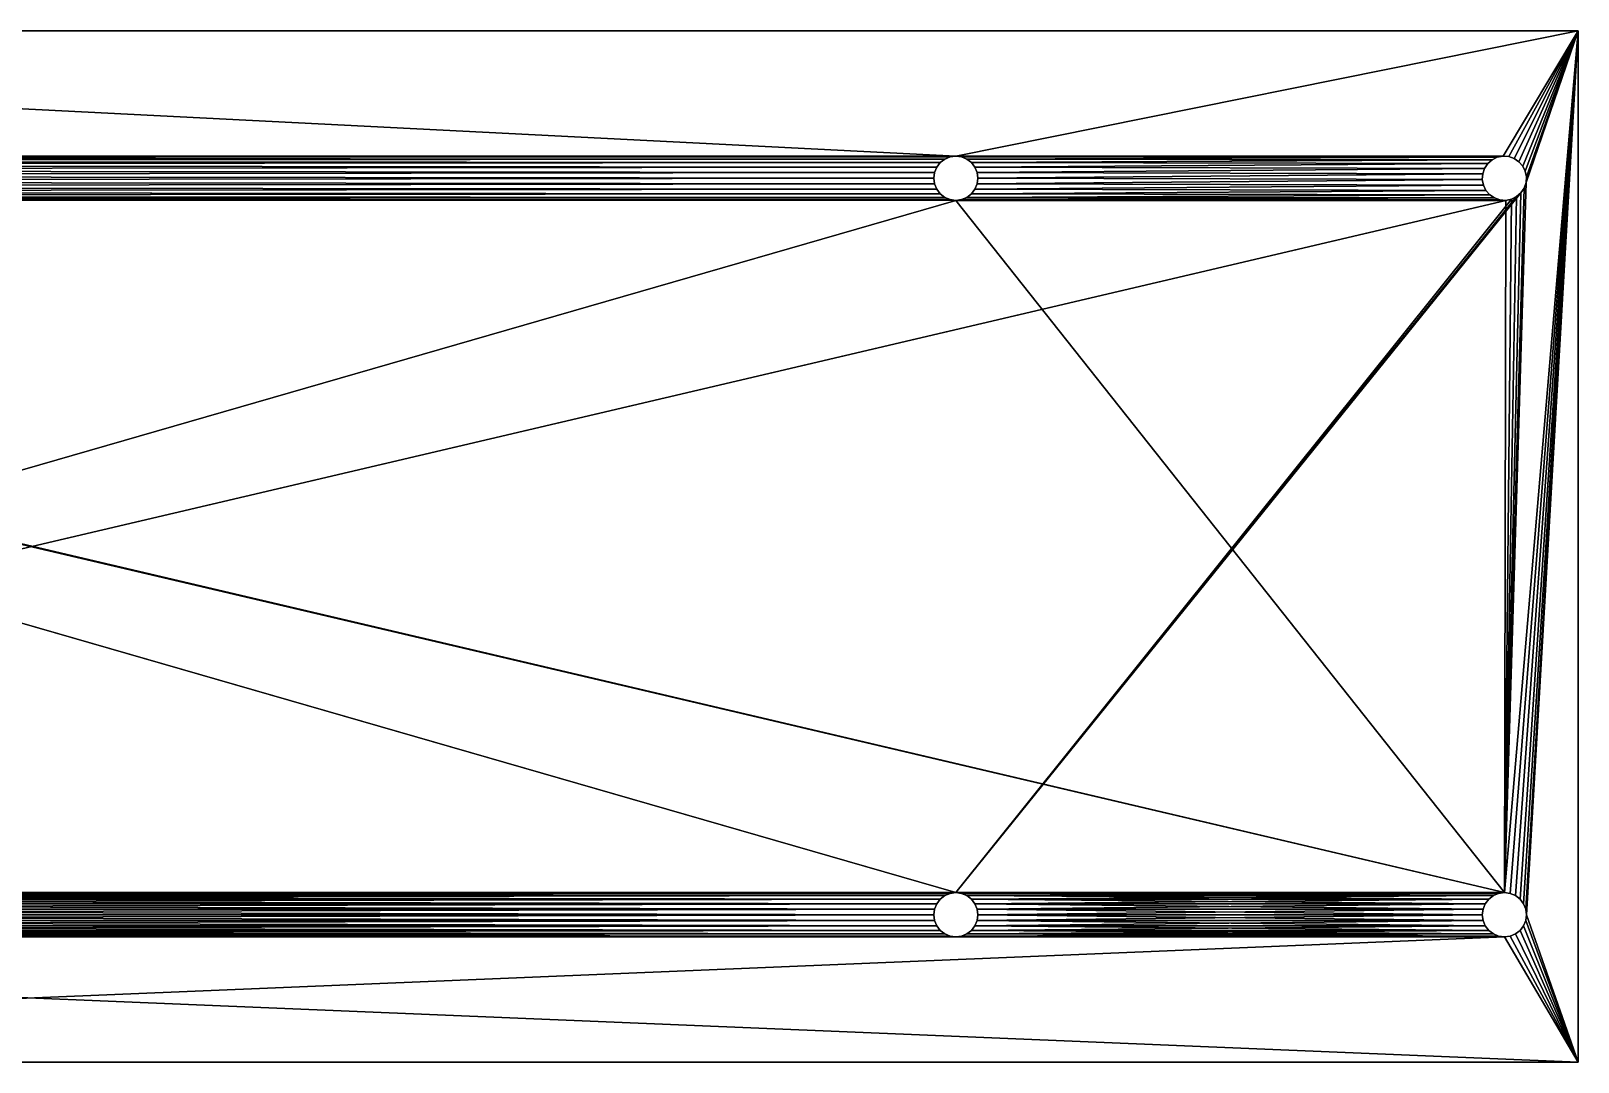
# Model space of a CAD drawing. Header units: metres. Extents: x 0 to 683, y 0 to 667.
# Drawn here: x 105 to 210, y 142 to 212 of the extents above; entities that cross this region are included whole.
import ezdxf

# ---------------------------------------------------------------- set-up
doc = ezdxf.new("R2010")
doc.units = ezdxf.units.M

msp = doc.modelspace()

# ---------------------------------------------------------------- meshes
at = {"layer": 'Frame Support'}
mesh = msp.add_polyface(dxfattribs=at)
corners = [(210, 212, 0), (0, 212, -10), (0, 212, 0), (210, 212, -10)]
mesh.append_faces([[corners[k] for k in face] for face in [(0, 1, 2), (1, 0, 3)]], dxfattribs={"vtx0": -1})
mesh = msp.add_polyface(dxfattribs=at)
corners = [(168.16, 200.55, -10), (205.09, 200.5, -10), (167.77, 200.5, -10), (204.7, 200.53, -10), (204.33, 200.66, -10), (168.52, 200.7, -10), (204.01, 200.88, -10), (168.83, 200.94, -10), (203.75, 201.17, -10), (169.07, 201.25, -10), (203.58, 201.52, -10), (169.22, 201.61, -10), (203.5, 201.91, -10), (169.27, 202, -10), (203.53, 202.3, -10), (169.22, 202.39, -10), (203.66, 202.67, -10), (169.07, 202.75, -10), (203.88, 202.99, -10), (168.83, 203.06, -10), (204.17, 203.25, -10), (168.52, 203.3, -10), (204.52, 203.42, -10), (168.16, 203.45, -10), (204.91, 203.5, -10), (167.77, 203.5, -10), (0, 142, -10), (5, 150.5, -10), (210, 142, -10), (4.61, 150.55, -10), (4.25, 150.7, -10), (3.94, 150.94, -10), (3.7, 151.25, -10), (3.55, 151.61, -10), (3.5, 152, -10), (0, 212, -10), (3.55, 152.39, -10), (3.7, 152.75, -10), (3.94, 153.06, -10), (4.25, 153.3, -10), (4.61, 153.45, -10), (5, 153.5, -10), (3.61, 201.43, -10), (3.8, 201.09, -10), (4.08, 200.82, -10), (4.42, 200.62, -10), (167.77, 153.5, -10), (4.79, 200.51, -10), (205, 153.5, -10), (5.19, 200.51, -10), (3.51, 201.81, -10), (3.51, 202.21, -10), (3.62, 202.58, -10), (3.82, 202.92, -10), (4.09, 203.2, -10), (4.43, 203.39, -10), (4.81, 203.49, -10), (206.5, 152, -10), (210, 212, -10), (206.45, 151.61, -10), (206.3, 151.25, -10), (206.06, 150.94, -10), (205.75, 150.7, -10), (205.39, 150.55, -10), (205, 150.5, -10), (167.77, 150.5, -10), (206.45, 152.39, -10), (206.3, 152.75, -10), (206.06, 153.06, -10), (205.75, 153.3, -10), (205.39, 153.45, -10), (206.47, 201.7, -10), (206.34, 201.33, -10), (206.12, 201.01, -10), (205.83, 200.75, -10), (205.48, 200.58, -10), (206.5, 202.09, -10), (206.42, 202.48, -10), (206.25, 202.83, -10), (205.99, 203.12, -10), (205.67, 203.34, -10), (205.3, 203.47, -10), (167.38, 200.55, -10), (5.57, 200.61, -10), (167.02, 200.7, -10), (5.91, 200.8, -10), (166.71, 200.94, -10), (6.18, 201.08, -10), (166.47, 201.25, -10), (6.38, 201.42, -10), (166.32, 201.61, -10), (6.49, 201.79, -10), (166.27, 202, -10), (6.49, 202.19, -10), (166.32, 202.39, -10), (6.39, 202.57, -10), (166.47, 202.75, -10), (6.2, 202.91, -10), (166.71, 203.06, -10), (5.92, 203.18, -10), (167.02, 203.3, -10), (5.58, 203.38, -10), (167.38, 203.45, -10), (5.21, 203.49, -10), (168.16, 150.55, -10), (204.61, 150.55, -10), (168.52, 150.7, -10), (204.25, 150.7, -10), (168.83, 150.94, -10), (203.94, 150.94, -10), (169.07, 151.25, -10), (203.7, 151.25, -10), (169.22, 151.61, -10), (203.55, 151.61, -10), (169.27, 152, -10), (203.5, 152, -10), (169.22, 152.39, -10), (203.55, 152.39, -10), (169.07, 152.75, -10), (203.7, 152.75, -10), (168.83, 153.06, -10), (203.94, 153.06, -10), (168.52, 153.3, -10), (204.25, 153.3, -10), (168.16, 153.45, -10), (204.61, 153.45, -10), (5.39, 150.55, -10), (167.38, 150.55, -10), (5.75, 150.7, -10), (167.02, 150.7, -10), (6.06, 150.94, -10), (166.71, 150.94, -10), (6.3, 151.25, -10), (166.47, 151.25, -10), (6.45, 151.61, -10), (166.32, 151.61, -10), (6.5, 152, -10), (166.27, 152, -10), (6.45, 152.39, -10), (166.32, 152.39, -10), (6.3, 152.75, -10), (166.47, 152.75, -10), (6.06, 153.06, -10), (166.71, 153.06, -10), (5.75, 153.3, -10), (167.02, 153.3, -10), (5.39, 153.45, -10), (167.38, 153.45, -10)]
mesh.append_faces([[corners[k] for k in face] for face in [(0, 1, 2), (1, 0, 3), (3, 0, 4), (4, 5, 6), (6, 7, 8), (8, 9, 10), (10, 11, 12), (12, 13, 14), (14, 15, 16), (16, 17, 18), (18, 19, 20), (20, 21, 22), (22, 23, 24), (26, 27, 28), (27, 26, 29), (29, 26, 30), (30, 26, 31), (31, 26, 32), (32, 26, 33), (33, 26, 34), (34, 35, 36), (36, 35, 37), (37, 35, 38), (38, 35, 39), (39, 35, 40), (40, 35, 41), (42, 35, 50), (50, 35, 51), (51, 35, 52), (52, 35, 53), (53, 35, 54), (54, 35, 55), (55, 35, 56), (28, 57, 58), (57, 28, 59), (59, 28, 60), (60, 28, 61), (61, 28, 62), (62, 28, 63), (63, 28, 64), (71, 48, 72), (72, 48, 73), (73, 48, 74), (74, 48, 75), (75, 48, 1), (58, 25, 35), (82, 83, 84), (84, 85, 86), (86, 87, 88), (88, 89, 90), (90, 91, 92), (92, 93, 94), (94, 95, 96), (96, 97, 98), (98, 99, 100), (100, 101, 102), (102, 103, 25), (104, 64, 65), (64, 104, 105), (105, 106, 107), (107, 108, 109), (109, 110, 111), (111, 112, 113), (113, 114, 115), (115, 116, 117), (117, 118, 119), (119, 120, 121), (121, 122, 123), (123, 124, 125), (125, 46, 48), (126, 65, 27), (65, 126, 127), (127, 128, 129), (129, 130, 131), (131, 132, 133), (133, 134, 135), (135, 136, 137), (137, 138, 139), (139, 140, 141), (141, 142, 143), (143, 144, 145), (145, 146, 147), (147, 41, 46)]], dxfattribs={"vtx0": -1, "vtx1": -1})
mesh.append_faces([[corners[k] for k in face] for face in [(41, 35, 42), (41, 45, 46), (46, 47, 48), (48, 49, 2), (56, 35, 25), (64, 28, 27), (64, 27, 65), (58, 48, 71), (1, 48, 2), (58, 24, 25)]], dxfattribs={"vtx0": -1, "vtx1": -1, "vtx2": -1})
mesh.append_faces([[corners[k] for k in face] for face in [(4, 0, 5), (6, 5, 7), (8, 7, 9), (10, 9, 11), (12, 11, 13), (14, 13, 15), (16, 15, 17), (18, 17, 19), (20, 19, 21), (22, 21, 23), (24, 23, 25), (34, 26, 35), (41, 42, 43), (41, 43, 44), (41, 44, 45), (46, 45, 47), (48, 47, 49), (58, 57, 66), (58, 66, 67), (58, 67, 68), (58, 68, 69), (58, 69, 70), (58, 70, 48), (58, 71, 76), (58, 76, 77), (58, 77, 78), (58, 78, 79), (58, 79, 80), (58, 80, 81), (58, 81, 24), (49, 82, 2), (82, 49, 83), (84, 83, 85), (86, 85, 87), (88, 87, 89), (90, 89, 91), (92, 91, 93), (94, 93, 95), (96, 95, 97), (98, 97, 99), (100, 99, 101), (102, 101, 103), (25, 103, 56), (105, 104, 106), (107, 106, 108), (109, 108, 110), (111, 110, 112), (113, 112, 114), (115, 114, 116), (117, 116, 118), (119, 118, 120), (121, 120, 122), (123, 122, 124), (125, 124, 46), (127, 126, 128), (129, 128, 130), (131, 130, 132), (133, 132, 134), (135, 134, 136), (137, 136, 138), (139, 138, 140), (141, 140, 142), (143, 142, 144), (145, 144, 146), (147, 146, 41)]], dxfattribs={"vtx0": -1, "vtx2": -1})
mesh = msp.add_polyface(dxfattribs=at)
corners = [(167.38, 200.55, 0), (5.19, 200.51, 0), (167.77, 200.5, 0), (5.57, 200.61, 0), (167.02, 200.7, 0), (5.91, 200.8, 0), (166.71, 200.94, 0), (6.18, 201.08, 0), (166.47, 201.25, 0), (6.38, 201.42, 0), (166.32, 201.61, 0), (6.49, 201.79, 0), (166.27, 202, 0), (6.49, 202.19, 0), (166.32, 202.39, 0), (6.39, 202.57, 0), (166.47, 202.75, 0), (6.2, 202.91, 0), (166.71, 203.06, 0), (5.92, 203.18, 0), (167.02, 203.3, 0), (5.58, 203.38, 0), (167.38, 203.45, 0), (5.21, 203.49, 0), (167.77, 203.5, 0), (4.81, 203.49, 0), (210, 142, 0), (205, 150.5, 0), (0, 142, 0), (205.39, 150.55, 0), (205.75, 150.7, 0), (206.06, 150.94, 0), (206.3, 151.25, 0), (206.45, 151.61, 0), (206.5, 152, 0), (210, 212, 0), (206.45, 152.39, 0), (206.3, 152.75, 0), (206.06, 153.06, 0), (205.75, 153.3, 0), (205.39, 153.45, 0), (205, 153.5, 0), (206.47, 201.7, 0), (206.34, 201.33, 0), (206.12, 201.01, 0), (167.77, 153.5, 0), (205.83, 200.75, 0), (205.48, 200.58, 0), (5, 153.5, 0), (205.09, 200.5, 0), (206.5, 202.09, 0), (206.42, 202.48, 0), (206.25, 202.83, 0), (205.99, 203.12, 0), (205.67, 203.34, 0), (205.3, 203.47, 0), (204.91, 203.5, 0), (3.5, 152, 0), (0, 212, 0), (3.55, 151.61, 0), (3.7, 151.25, 0), (3.94, 150.94, 0), (4.25, 150.7, 0), (4.61, 150.55, 0), (5, 150.5, 0), (167.77, 150.5, 0), (3.55, 152.39, 0), (3.7, 152.75, 0), (3.94, 153.06, 0), (4.25, 153.3, 0), (4.61, 153.45, 0), (3.61, 201.43, 0), (3.8, 201.09, 0), (4.08, 200.82, 0), (4.42, 200.62, 0), (4.79, 200.51, 0), (3.51, 201.81, 0), (3.51, 202.21, 0), (3.62, 202.58, 0), (3.82, 202.92, 0), (4.09, 203.2, 0), (4.43, 203.39, 0), (168.16, 200.55, 0), (204.7, 200.53, 0), (204.33, 200.66, 0), (168.52, 200.7, 0), (204.01, 200.88, 0), (168.83, 200.94, 0), (203.75, 201.17, 0), (169.07, 201.25, 0), (203.58, 201.52, 0), (169.22, 201.61, 0), (203.5, 201.91, 0), (169.27, 202, 0), (203.53, 202.3, 0), (169.22, 202.39, 0), (203.66, 202.67, 0), (169.07, 202.75, 0), (203.88, 202.99, 0), (168.83, 203.06, 0), (204.17, 203.25, 0), (168.52, 203.3, 0), (204.52, 203.42, 0), (168.16, 203.45, 0), (167.38, 150.55, 0), (5.39, 150.55, 0), (167.02, 150.7, 0), (5.75, 150.7, 0), (166.71, 150.94, 0), (6.06, 150.94, 0), (166.47, 151.25, 0), (6.3, 151.25, 0), (166.32, 151.61, 0), (6.45, 151.61, 0), (166.27, 152, 0), (6.5, 152, 0), (166.32, 152.39, 0), (6.45, 152.39, 0), (166.47, 152.75, 0), (6.3, 152.75, 0), (166.71, 153.06, 0), (6.06, 153.06, 0), (167.02, 153.3, 0), (5.75, 153.3, 0), (167.38, 153.45, 0), (5.39, 153.45, 0), (204.61, 150.55, 0), (168.16, 150.55, 0), (204.25, 150.7, 0), (168.52, 150.7, 0), (203.94, 150.94, 0), (168.83, 150.94, 0), (203.7, 151.25, 0), (169.07, 151.25, 0), (203.55, 151.61, 0), (169.22, 151.61, 0), (203.5, 152, 0), (169.27, 152, 0), (203.55, 152.39, 0), (169.22, 152.39, 0), (203.7, 152.75, 0), (169.07, 152.75, 0), (203.94, 153.06, 0), (168.83, 153.06, 0), (204.25, 153.3, 0), (168.52, 153.3, 0), (204.61, 153.45, 0), (168.16, 153.45, 0)]
mesh.append_faces([[corners[k] for k in face] for face in [(0, 1, 2), (1, 0, 3), (3, 4, 5), (5, 6, 7), (7, 8, 9), (9, 10, 11), (11, 12, 13), (13, 14, 15), (15, 16, 17), (17, 18, 19), (19, 20, 21), (21, 22, 23), (23, 24, 25), (26, 27, 28), (27, 26, 29), (29, 26, 30), (30, 26, 31), (31, 26, 32), (32, 26, 33), (33, 26, 34), (34, 35, 36), (36, 35, 37), (37, 35, 38), (38, 35, 39), (39, 35, 40), (40, 35, 41), (42, 35, 50), (50, 35, 51), (51, 35, 52), (52, 35, 53), (53, 35, 54), (54, 35, 55), (55, 35, 56), (28, 57, 58), (57, 28, 59), (59, 28, 60), (60, 28, 61), (61, 28, 62), (62, 28, 63), (63, 28, 64), (71, 48, 72), (72, 48, 73), (73, 48, 74), (74, 48, 75), (75, 48, 1), (58, 24, 35), (82, 84, 85), (85, 86, 87), (87, 88, 89), (89, 90, 91), (91, 92, 93), (93, 94, 95), (95, 96, 97), (97, 98, 99), (99, 100, 101), (101, 102, 103), (103, 56, 24), (104, 64, 65), (64, 104, 105), (105, 106, 107), (107, 108, 109), (109, 110, 111), (111, 112, 113), (113, 114, 115), (115, 116, 117), (117, 118, 119), (119, 120, 121), (121, 122, 123), (123, 124, 125), (125, 45, 48), (126, 65, 27), (65, 126, 127), (127, 128, 129), (129, 130, 131), (131, 132, 133), (133, 134, 135), (135, 136, 137), (137, 138, 139), (139, 140, 141), (141, 142, 143), (143, 144, 145), (145, 146, 147), (147, 41, 45)]], dxfattribs={"vtx0": -1, "vtx1": -1})
mesh.append_faces([[corners[k] for k in face] for face in [(41, 35, 42), (41, 44, 45), (45, 47, 48), (48, 49, 2), (56, 35, 24), (64, 28, 27), (64, 27, 65), (58, 48, 71), (1, 48, 2), (58, 25, 24)]], dxfattribs={"vtx0": -1, "vtx1": -1, "vtx2": -1})
mesh.append_faces([[corners[k] for k in face] for face in [(3, 0, 4), (5, 4, 6), (7, 6, 8), (9, 8, 10), (11, 10, 12), (13, 12, 14), (15, 14, 16), (17, 16, 18), (19, 18, 20), (21, 20, 22), (23, 22, 24), (34, 26, 35), (41, 42, 43), (41, 43, 44), (45, 44, 46), (45, 46, 47), (48, 47, 49), (58, 57, 66), (58, 66, 67), (58, 67, 68), (58, 68, 69), (58, 69, 70), (58, 70, 48), (58, 71, 76), (58, 76, 77), (58, 77, 78), (58, 78, 79), (58, 79, 80), (58, 80, 81), (58, 81, 25), (49, 82, 2), (82, 49, 83), (82, 83, 84), (85, 84, 86), (87, 86, 88), (89, 88, 90), (91, 90, 92), (93, 92, 94), (95, 94, 96), (97, 96, 98), (99, 98, 100), (101, 100, 102), (103, 102, 56), (105, 104, 106), (107, 106, 108), (109, 108, 110), (111, 110, 112), (113, 112, 114), (115, 114, 116), (117, 116, 118), (119, 118, 120), (121, 120, 122), (123, 122, 124), (125, 124, 45), (127, 126, 128), (129, 128, 130), (131, 130, 132), (133, 132, 134), (135, 134, 136), (137, 136, 138), (139, 138, 140), (141, 140, 142), (143, 142, 144), (145, 144, 146), (147, 146, 41)]], dxfattribs={"vtx0": -1, "vtx2": -1})
mesh = msp.add_polyface(dxfattribs=at)
corners = [(210, 142, -10), (210, 212, 0), (210, 142, 0), (210, 212, -10)]
mesh.append_faces([[corners[k] for k in face] for face in [(0, 1, 2), (1, 0, 3)]], dxfattribs={"vtx0": -1})
mesh = msp.add_polyface(dxfattribs=at)
corners = [(166.32, 202.39, -10), (166.47, 202.75, 0), (166.32, 202.39, 0), (166.47, 202.75, -10)]
mesh.append_faces([[corners[k] for k in face] for face in [(0, 1, 2), (1, 0, 3)]], dxfattribs={"vtx0": -1})
mesh = msp.add_polyface(dxfattribs=at)
corners = [(166.47, 202.75, -10), (166.71, 203.06, 0), (166.47, 202.75, 0), (166.71, 203.06, -10)]
mesh.append_faces([[corners[k] for k in face] for face in [(0, 1, 2), (1, 0, 3)]], dxfattribs={"vtx0": -1})
mesh = msp.add_polyface(dxfattribs=at)
corners = [(167.02, 203.3, -10), (166.71, 203.06, 0), (166.71, 203.06, -10), (167.02, 203.3, 0)]
mesh.append_faces([[corners[k] for k in face] for face in [(0, 1, 2), (1, 0, 3)]], dxfattribs={"vtx0": -1})
mesh = msp.add_polyface(dxfattribs=at)
corners = [(167.38, 203.45, -10), (167.02, 203.3, 0), (167.02, 203.3, -10), (167.38, 203.45, 0)]
mesh.append_faces([[corners[k] for k in face] for face in [(0, 1, 2), (1, 0, 3)]], dxfattribs={"vtx0": -1})
mesh = msp.add_polyface(dxfattribs=at)
corners = [(167.77, 203.5, -10), (167.38, 203.45, 0), (167.38, 203.45, -10), (167.77, 203.5, 0)]
mesh.append_faces([[corners[k] for k in face] for face in [(0, 1, 2), (1, 0, 3)]], dxfattribs={"vtx0": -1})
mesh = msp.add_polyface(dxfattribs=at)
corners = [(168.16, 203.45, -10), (167.77, 203.5, 0), (167.77, 203.5, -10), (168.16, 203.45, 0)]
mesh.append_faces([[corners[k] for k in face] for face in [(0, 1, 2), (1, 0, 3)]], dxfattribs={"vtx0": -1})
mesh = msp.add_polyface(dxfattribs=at)
corners = [(168.52, 203.3, -10), (168.16, 203.45, 0), (168.16, 203.45, -10), (168.52, 203.3, 0)]
mesh.append_faces([[corners[k] for k in face] for face in [(0, 1, 2), (1, 0, 3)]], dxfattribs={"vtx0": -1})
mesh = msp.add_polyface(dxfattribs=at)
corners = [(168.83, 203.06, -10), (168.52, 203.3, 0), (168.52, 203.3, -10), (168.83, 203.06, 0)]
mesh.append_faces([[corners[k] for k in face] for face in [(0, 1, 2), (1, 0, 3)]], dxfattribs={"vtx0": -1})
mesh = msp.add_polyface(dxfattribs=at)
corners = [(168.83, 203.06, -10), (169.07, 202.75, 0), (168.83, 203.06, 0), (169.07, 202.75, -10)]
mesh.append_faces([[corners[k] for k in face] for face in [(0, 1, 2), (1, 0, 3)]], dxfattribs={"vtx0": -1})
mesh = msp.add_polyface(dxfattribs=at)
corners = [(169.07, 202.75, -10), (169.22, 202.39, 0), (169.07, 202.75, 0), (169.22, 202.39, -10)]
mesh.append_faces([[corners[k] for k in face] for face in [(0, 1, 2), (1, 0, 3)]], dxfattribs={"vtx0": -1})
mesh = msp.add_polyface(dxfattribs=at)
corners = [(203.53, 202.3, -10), (203.66, 202.67, 0), (203.53, 202.3, 0), (203.66, 202.67, -10)]
mesh.append_faces([[corners[k] for k in face] for face in [(0, 1, 2), (1, 0, 3)]], dxfattribs={"vtx0": -1})
mesh = msp.add_polyface(dxfattribs=at)
corners = [(203.66, 202.67, -10), (203.88, 202.99, 0), (203.66, 202.67, 0), (203.88, 202.99, -10)]
mesh.append_faces([[corners[k] for k in face] for face in [(0, 1, 2), (1, 0, 3)]], dxfattribs={"vtx0": -1})
mesh = msp.add_polyface(dxfattribs=at)
corners = [(204.17, 203.25, -10), (203.88, 202.99, 0), (203.88, 202.99, -10), (204.17, 203.25, 0)]
mesh.append_faces([[corners[k] for k in face] for face in [(0, 1, 2), (1, 0, 3)]], dxfattribs={"vtx0": -1})
mesh = msp.add_polyface(dxfattribs=at)
corners = [(204.52, 203.42, -10), (204.17, 203.25, 0), (204.17, 203.25, -10), (204.52, 203.42, 0)]
mesh.append_faces([[corners[k] for k in face] for face in [(0, 1, 2), (1, 0, 3)]], dxfattribs={"vtx0": -1})
mesh = msp.add_polyface(dxfattribs=at)
corners = [(204.91, 203.5, -10), (204.52, 203.42, 0), (204.52, 203.42, -10), (204.91, 203.5, 0)]
mesh.append_faces([[corners[k] for k in face] for face in [(0, 1, 2), (1, 0, 3)]], dxfattribs={"vtx0": -1})
mesh = msp.add_polyface(dxfattribs=at)
corners = [(205.3, 203.47, -10), (204.91, 203.5, 0), (204.91, 203.5, -10), (205.3, 203.47, 0)]
mesh.append_faces([[corners[k] for k in face] for face in [(0, 1, 2), (1, 0, 3)]], dxfattribs={"vtx0": -1})
mesh = msp.add_polyface(dxfattribs=at)
corners = [(205.67, 203.34, -10), (205.3, 203.47, 0), (205.3, 203.47, -10), (205.67, 203.34, 0)]
mesh.append_faces([[corners[k] for k in face] for face in [(0, 1, 2), (1, 0, 3)]], dxfattribs={"vtx0": -1})
mesh = msp.add_polyface(dxfattribs=at)
corners = [(205.99, 203.12, -10), (205.67, 203.34, 0), (205.67, 203.34, -10), (205.99, 203.12, 0)]
mesh.append_faces([[corners[k] for k in face] for face in [(0, 1, 2), (1, 0, 3)]], dxfattribs={"vtx0": -1})
mesh = msp.add_polyface(dxfattribs=at)
corners = [(205.99, 203.12, -10), (206.25, 202.83, 0), (205.99, 203.12, 0), (206.25, 202.83, -10)]
mesh.append_faces([[corners[k] for k in face] for face in [(0, 1, 2), (1, 0, 3)]], dxfattribs={"vtx0": -1})
mesh = msp.add_polyface(dxfattribs=at)
corners = [(206.25, 202.83, -10), (206.42, 202.48, 0), (206.25, 202.83, 0), (206.42, 202.48, -10)]
mesh.append_faces([[corners[k] for k in face] for face in [(0, 1, 2), (1, 0, 3)]], dxfattribs={"vtx0": -1})
mesh = msp.add_polyface(dxfattribs=at)
corners = [(166.27, 202, -10), (166.32, 202.39, 0), (166.27, 202, 0), (166.32, 202.39, -10)]
mesh.append_faces([[corners[k] for k in face] for face in [(0, 1, 2), (1, 0, 3)]], dxfattribs={"vtx0": -1})
mesh = msp.add_polyface(dxfattribs=at)
corners = [(166.32, 201.61, -10), (166.27, 202, 0), (166.32, 201.61, 0), (166.27, 202, -10)]
mesh.append_faces([[corners[k] for k in face] for face in [(0, 1, 2), (1, 0, 3)]], dxfattribs={"vtx0": -1})
mesh = msp.add_polyface(dxfattribs=at)
corners = [(166.47, 201.25, -10), (166.32, 201.61, 0), (166.47, 201.25, 0), (166.32, 201.61, -10)]
mesh.append_faces([[corners[k] for k in face] for face in [(0, 1, 2), (1, 0, 3)]], dxfattribs={"vtx0": -1})
mesh = msp.add_polyface(dxfattribs=at)
corners = [(169.22, 201.61, -10), (169.07, 201.25, 0), (169.22, 201.61, 0), (169.07, 201.25, -10)]
mesh.append_faces([[corners[k] for k in face] for face in [(0, 1, 2), (1, 0, 3)]], dxfattribs={"vtx0": -1})
mesh = msp.add_polyface(dxfattribs=at)
corners = [(169.22, 202.39, -10), (169.27, 202, 0), (169.22, 202.39, 0), (169.27, 202, -10)]
mesh.append_faces([[corners[k] for k in face] for face in [(0, 1, 2), (1, 0, 3)]], dxfattribs={"vtx0": -1})
mesh = msp.add_polyface(dxfattribs=at)
corners = [(169.27, 202, -10), (169.22, 201.61, 0), (169.27, 202, 0), (169.22, 201.61, -10)]
mesh.append_faces([[corners[k] for k in face] for face in [(0, 1, 2), (1, 0, 3)]], dxfattribs={"vtx0": -1})
mesh = msp.add_polyface(dxfattribs=at)
corners = [(203.5, 201.91, -10), (203.53, 202.3, 0), (203.5, 201.91, 0), (203.53, 202.3, -10)]
mesh.append_faces([[corners[k] for k in face] for face in [(0, 1, 2), (1, 0, 3)]], dxfattribs={"vtx0": -1})
mesh = msp.add_polyface(dxfattribs=at)
corners = [(203.58, 201.52, -10), (203.5, 201.91, 0), (203.58, 201.52, 0), (203.5, 201.91, -10)]
mesh.append_faces([[corners[k] for k in face] for face in [(0, 1, 2), (1, 0, 3)]], dxfattribs={"vtx0": -1})
mesh = msp.add_polyface(dxfattribs=at)
corners = [(206.47, 201.7, -10), (206.34, 201.33, 0), (206.47, 201.7, 0), (206.34, 201.33, -10)]
mesh.append_faces([[corners[k] for k in face] for face in [(0, 1, 2), (1, 0, 3)]], dxfattribs={"vtx0": -1})
mesh = msp.add_polyface(dxfattribs=at)
corners = [(206.42, 202.48, -10), (206.5, 202.09, 0), (206.42, 202.48, 0), (206.5, 202.09, -10)]
mesh.append_faces([[corners[k] for k in face] for face in [(0, 1, 2), (1, 0, 3)]], dxfattribs={"vtx0": -1})
mesh = msp.add_polyface(dxfattribs=at)
corners = [(206.5, 202.09, -10), (206.47, 201.7, 0), (206.5, 202.09, 0), (206.47, 201.7, -10)]
mesh.append_faces([[corners[k] for k in face] for face in [(0, 1, 2), (1, 0, 3)]], dxfattribs={"vtx0": -1})
mesh = msp.add_polyface(dxfattribs=at)
corners = [(166.71, 200.94, -10), (166.47, 201.25, 0), (166.71, 200.94, 0), (166.47, 201.25, -10)]
mesh.append_faces([[corners[k] for k in face] for face in [(0, 1, 2), (1, 0, 3)]], dxfattribs={"vtx0": -1})
mesh = msp.add_polyface(dxfattribs=at)
corners = [(167.02, 200.7, 0), (166.71, 200.94, -10), (166.71, 200.94, 0), (167.02, 200.7, -10)]
mesh.append_faces([[corners[k] for k in face] for face in [(0, 1, 2), (1, 0, 3)]], dxfattribs={"vtx0": -1})
mesh = msp.add_polyface(dxfattribs=at)
corners = [(167.38, 200.55, 0), (167.02, 200.7, -10), (167.02, 200.7, 0), (167.38, 200.55, -10)]
mesh.append_faces([[corners[k] for k in face] for face in [(0, 1, 2), (1, 0, 3)]], dxfattribs={"vtx0": -1})
mesh = msp.add_polyface(dxfattribs=at)
corners = [(167.77, 200.5, 0), (167.38, 200.55, -10), (167.38, 200.55, 0), (167.77, 200.5, -10)]
mesh.append_faces([[corners[k] for k in face] for face in [(0, 1, 2), (1, 0, 3)]], dxfattribs={"vtx0": -1})
mesh = msp.add_polyface(dxfattribs=at)
corners = [(168.16, 200.55, 0), (167.77, 200.5, -10), (167.77, 200.5, 0), (168.16, 200.55, -10)]
mesh.append_faces([[corners[k] for k in face] for face in [(0, 1, 2), (1, 0, 3)]], dxfattribs={"vtx0": -1})
mesh = msp.add_polyface(dxfattribs=at)
corners = [(168.52, 200.7, 0), (168.16, 200.55, -10), (168.16, 200.55, 0), (168.52, 200.7, -10)]
mesh.append_faces([[corners[k] for k in face] for face in [(0, 1, 2), (1, 0, 3)]], dxfattribs={"vtx0": -1})
mesh = msp.add_polyface(dxfattribs=at)
corners = [(168.83, 200.94, 0), (168.52, 200.7, -10), (168.52, 200.7, 0), (168.83, 200.94, -10)]
mesh.append_faces([[corners[k] for k in face] for face in [(0, 1, 2), (1, 0, 3)]], dxfattribs={"vtx0": -1})
mesh = msp.add_polyface(dxfattribs=at)
corners = [(169.07, 201.25, -10), (168.83, 200.94, 0), (169.07, 201.25, 0), (168.83, 200.94, -10)]
mesh.append_faces([[corners[k] for k in face] for face in [(0, 1, 2), (1, 0, 3)]], dxfattribs={"vtx0": -1})
mesh = msp.add_polyface(dxfattribs=at)
corners = [(203.75, 201.17, -10), (203.58, 201.52, 0), (203.75, 201.17, 0), (203.58, 201.52, -10)]
mesh.append_faces([[corners[k] for k in face] for face in [(0, 1, 2), (1, 0, 3)]], dxfattribs={"vtx0": -1})
mesh = msp.add_polyface(dxfattribs=at)
corners = [(204.01, 200.88, -10), (203.75, 201.17, 0), (204.01, 200.88, 0), (203.75, 201.17, -10)]
mesh.append_faces([[corners[k] for k in face] for face in [(0, 1, 2), (1, 0, 3)]], dxfattribs={"vtx0": -1})
mesh = msp.add_polyface(dxfattribs=at)
corners = [(204.33, 200.66, 0), (204.01, 200.88, -10), (204.01, 200.88, 0), (204.33, 200.66, -10)]
mesh.append_faces([[corners[k] for k in face] for face in [(0, 1, 2), (1, 0, 3)]], dxfattribs={"vtx0": -1})
mesh = msp.add_polyface(dxfattribs=at)
corners = [(204.7, 200.53, 0), (204.33, 200.66, -10), (204.33, 200.66, 0), (204.7, 200.53, -10)]
mesh.append_faces([[corners[k] for k in face] for face in [(0, 1, 2), (1, 0, 3)]], dxfattribs={"vtx0": -1})
mesh = msp.add_polyface(dxfattribs=at)
corners = [(205.48, 200.58, 0), (205.09, 200.5, -10), (205.09, 200.5, 0), (205.48, 200.58, -10)]
mesh.append_faces([[corners[k] for k in face] for face in [(0, 1, 2), (1, 0, 3)]], dxfattribs={"vtx0": -1})
mesh = msp.add_polyface(dxfattribs=at)
corners = [(205.83, 200.75, 0), (205.48, 200.58, -10), (205.48, 200.58, 0), (205.83, 200.75, -10)]
mesh.append_faces([[corners[k] for k in face] for face in [(0, 1, 2), (1, 0, 3)]], dxfattribs={"vtx0": -1})
mesh = msp.add_polyface(dxfattribs=at)
corners = [(206.12, 201.01, 0), (205.83, 200.75, -10), (205.83, 200.75, 0), (206.12, 201.01, -10)]
mesh.append_faces([[corners[k] for k in face] for face in [(0, 1, 2), (1, 0, 3)]], dxfattribs={"vtx0": -1})
mesh = msp.add_polyface(dxfattribs=at)
corners = [(206.34, 201.33, -10), (206.12, 201.01, 0), (206.34, 201.33, 0), (206.12, 201.01, -10)]
mesh.append_faces([[corners[k] for k in face] for face in [(0, 1, 2), (1, 0, 3)]], dxfattribs={"vtx0": -1})
mesh = msp.add_polyface(dxfattribs=at)
corners = [(205.09, 200.5, 0), (204.7, 200.53, -10), (204.7, 200.53, 0), (205.09, 200.5, -10)]
mesh.append_faces([[corners[k] for k in face] for face in [(0, 1, 2), (1, 0, 3)]], dxfattribs={"vtx0": -1})
mesh = msp.add_polyface(dxfattribs=at)
corners = [(167.38, 153.45, -10), (167.02, 153.3, 0), (167.02, 153.3, -10), (167.38, 153.45, 0)]
mesh.append_faces([[corners[k] for k in face] for face in [(0, 1, 2), (1, 0, 3)]], dxfattribs={"vtx0": -1})
mesh = msp.add_polyface(dxfattribs=at)
corners = [(167.77, 153.5, -10), (167.38, 153.45, 0), (167.38, 153.45, -10), (167.77, 153.5, 0)]
mesh.append_faces([[corners[k] for k in face] for face in [(0, 1, 2), (1, 0, 3)]], dxfattribs={"vtx0": -1})
mesh = msp.add_polyface(dxfattribs=at)
corners = [(168.16, 153.45, -10), (167.77, 153.5, 0), (167.77, 153.5, -10), (168.16, 153.45, 0)]
mesh.append_faces([[corners[k] for k in face] for face in [(0, 1, 2), (1, 0, 3)]], dxfattribs={"vtx0": -1})
mesh = msp.add_polyface(dxfattribs=at)
corners = [(168.52, 153.3, -10), (168.16, 153.45, 0), (168.16, 153.45, -10), (168.52, 153.3, 0)]
mesh.append_faces([[corners[k] for k in face] for face in [(0, 1, 2), (1, 0, 3)]], dxfattribs={"vtx0": -1})
mesh = msp.add_polyface(dxfattribs=at)
corners = [(204.61, 153.45, -10), (204.25, 153.3, 0), (204.25, 153.3, -10), (204.61, 153.45, 0)]
mesh.append_faces([[corners[k] for k in face] for face in [(0, 1, 2), (1, 0, 3)]], dxfattribs={"vtx0": -1})
mesh = msp.add_polyface(dxfattribs=at)
corners = [(205, 153.5, -10), (204.61, 153.45, 0), (204.61, 153.45, -10), (205, 153.5, 0)]
mesh.append_faces([[corners[k] for k in face] for face in [(0, 1, 2), (1, 0, 3)]], dxfattribs={"vtx0": -1})
mesh = msp.add_polyface(dxfattribs=at)
corners = [(205.39, 153.45, -10), (205, 153.5, 0), (205, 153.5, -10), (205.39, 153.45, 0)]
mesh.append_faces([[corners[k] for k in face] for face in [(0, 1, 2), (1, 0, 3)]], dxfattribs={"vtx0": -1})
mesh = msp.add_polyface(dxfattribs=at)
corners = [(205.75, 153.3, -10), (205.39, 153.45, 0), (205.39, 153.45, -10), (205.75, 153.3, 0)]
mesh.append_faces([[corners[k] for k in face] for face in [(0, 1, 2), (1, 0, 3)]], dxfattribs={"vtx0": -1})
mesh = msp.add_polyface(dxfattribs=at)
corners = [(166.27, 152, -10), (166.32, 152.39, 0), (166.27, 152, 0), (166.32, 152.39, -10)]
mesh.append_faces([[corners[k] for k in face] for face in [(0, 1, 2), (1, 0, 3)]], dxfattribs={"vtx0": -1})
mesh = msp.add_polyface(dxfattribs=at)
corners = [(166.32, 152.39, -10), (166.47, 152.75, 0), (166.32, 152.39, 0), (166.47, 152.75, -10)]
mesh.append_faces([[corners[k] for k in face] for face in [(0, 1, 2), (1, 0, 3)]], dxfattribs={"vtx0": -1})
mesh = msp.add_polyface(dxfattribs=at)
corners = [(166.47, 152.75, -10), (166.71, 153.06, 0), (166.47, 152.75, 0), (166.71, 153.06, -10)]
mesh.append_faces([[corners[k] for k in face] for face in [(0, 1, 2), (1, 0, 3)]], dxfattribs={"vtx0": -1})
mesh = msp.add_polyface(dxfattribs=at)
corners = [(167.02, 153.3, -10), (166.71, 153.06, 0), (166.71, 153.06, -10), (167.02, 153.3, 0)]
mesh.append_faces([[corners[k] for k in face] for face in [(0, 1, 2), (1, 0, 3)]], dxfattribs={"vtx0": -1})
mesh = msp.add_polyface(dxfattribs=at)
corners = [(168.83, 153.06, -10), (168.52, 153.3, 0), (168.52, 153.3, -10), (168.83, 153.06, 0)]
mesh.append_faces([[corners[k] for k in face] for face in [(0, 1, 2), (1, 0, 3)]], dxfattribs={"vtx0": -1})
mesh = msp.add_polyface(dxfattribs=at)
corners = [(168.83, 153.06, -10), (169.07, 152.75, 0), (168.83, 153.06, 0), (169.07, 152.75, -10)]
mesh.append_faces([[corners[k] for k in face] for face in [(0, 1, 2), (1, 0, 3)]], dxfattribs={"vtx0": -1})
mesh = msp.add_polyface(dxfattribs=at)
corners = [(169.07, 152.75, -10), (169.22, 152.39, 0), (169.07, 152.75, 0), (169.22, 152.39, -10)]
mesh.append_faces([[corners[k] for k in face] for face in [(0, 1, 2), (1, 0, 3)]], dxfattribs={"vtx0": -1})
mesh = msp.add_polyface(dxfattribs=at)
corners = [(169.22, 152.39, -10), (169.27, 152, 0), (169.22, 152.39, 0), (169.27, 152, -10)]
mesh.append_faces([[corners[k] for k in face] for face in [(0, 1, 2), (1, 0, 3)]], dxfattribs={"vtx0": -1})
mesh = msp.add_polyface(dxfattribs=at)
corners = [(203.5, 152, -10), (203.55, 152.39, 0), (203.5, 152, 0), (203.55, 152.39, -10)]
mesh.append_faces([[corners[k] for k in face] for face in [(0, 1, 2), (1, 0, 3)]], dxfattribs={"vtx0": -1})
mesh = msp.add_polyface(dxfattribs=at)
corners = [(203.55, 152.39, -10), (203.7, 152.75, 0), (203.55, 152.39, 0), (203.7, 152.75, -10)]
mesh.append_faces([[corners[k] for k in face] for face in [(0, 1, 2), (1, 0, 3)]], dxfattribs={"vtx0": -1})
mesh = msp.add_polyface(dxfattribs=at)
corners = [(203.7, 152.75, -10), (203.94, 153.06, 0), (203.7, 152.75, 0), (203.94, 153.06, -10)]
mesh.append_faces([[corners[k] for k in face] for face in [(0, 1, 2), (1, 0, 3)]], dxfattribs={"vtx0": -1})
mesh = msp.add_polyface(dxfattribs=at)
corners = [(204.25, 153.3, -10), (203.94, 153.06, 0), (203.94, 153.06, -10), (204.25, 153.3, 0)]
mesh.append_faces([[corners[k] for k in face] for face in [(0, 1, 2), (1, 0, 3)]], dxfattribs={"vtx0": -1})
mesh = msp.add_polyface(dxfattribs=at)
corners = [(206.06, 153.06, -10), (205.75, 153.3, 0), (205.75, 153.3, -10), (206.06, 153.06, 0)]
mesh.append_faces([[corners[k] for k in face] for face in [(0, 1, 2), (1, 0, 3)]], dxfattribs={"vtx0": -1})
mesh = msp.add_polyface(dxfattribs=at)
corners = [(206.06, 153.06, -10), (206.3, 152.75, 0), (206.06, 153.06, 0), (206.3, 152.75, -10)]
mesh.append_faces([[corners[k] for k in face] for face in [(0, 1, 2), (1, 0, 3)]], dxfattribs={"vtx0": -1})
mesh = msp.add_polyface(dxfattribs=at)
corners = [(206.3, 152.75, -10), (206.45, 152.39, 0), (206.3, 152.75, 0), (206.45, 152.39, -10)]
mesh.append_faces([[corners[k] for k in face] for face in [(0, 1, 2), (1, 0, 3)]], dxfattribs={"vtx0": -1})
mesh = msp.add_polyface(dxfattribs=at)
corners = [(206.45, 152.39, -10), (206.5, 152, 0), (206.45, 152.39, 0), (206.5, 152, -10)]
mesh.append_faces([[corners[k] for k in face] for face in [(0, 1, 2), (1, 0, 3)]], dxfattribs={"vtx0": -1})
mesh = msp.add_polyface(dxfattribs=at)
corners = [(166.32, 151.61, -10), (166.27, 152, 0), (166.32, 151.61, 0), (166.27, 152, -10)]
mesh.append_faces([[corners[k] for k in face] for face in [(0, 1, 2), (1, 0, 3)]], dxfattribs={"vtx0": -1})
mesh = msp.add_polyface(dxfattribs=at)
corners = [(166.47, 151.25, -10), (166.32, 151.61, 0), (166.47, 151.25, 0), (166.32, 151.61, -10)]
mesh.append_faces([[corners[k] for k in face] for face in [(0, 1, 2), (1, 0, 3)]], dxfattribs={"vtx0": -1})
mesh = msp.add_polyface(dxfattribs=at)
corners = [(166.71, 150.94, -10), (166.47, 151.25, 0), (166.71, 150.94, 0), (166.47, 151.25, -10)]
mesh.append_faces([[corners[k] for k in face] for face in [(0, 1, 2), (1, 0, 3)]], dxfattribs={"vtx0": -1})
mesh = msp.add_polyface(dxfattribs=at)
corners = [(169.07, 151.25, -10), (168.83, 150.94, 0), (169.07, 151.25, 0), (168.83, 150.94, -10)]
mesh.append_faces([[corners[k] for k in face] for face in [(0, 1, 2), (1, 0, 3)]], dxfattribs={"vtx0": -1})
mesh = msp.add_polyface(dxfattribs=at)
corners = [(169.22, 151.61, -10), (169.07, 151.25, 0), (169.22, 151.61, 0), (169.07, 151.25, -10)]
mesh.append_faces([[corners[k] for k in face] for face in [(0, 1, 2), (1, 0, 3)]], dxfattribs={"vtx0": -1})
mesh = msp.add_polyface(dxfattribs=at)
corners = [(169.27, 152, -10), (169.22, 151.61, 0), (169.27, 152, 0), (169.22, 151.61, -10)]
mesh.append_faces([[corners[k] for k in face] for face in [(0, 1, 2), (1, 0, 3)]], dxfattribs={"vtx0": -1})
mesh = msp.add_polyface(dxfattribs=at)
corners = [(203.55, 151.61, -10), (203.5, 152, 0), (203.55, 151.61, 0), (203.5, 152, -10)]
mesh.append_faces([[corners[k] for k in face] for face in [(0, 1, 2), (1, 0, 3)]], dxfattribs={"vtx0": -1})
mesh = msp.add_polyface(dxfattribs=at)
corners = [(203.7, 151.25, -10), (203.55, 151.61, 0), (203.7, 151.25, 0), (203.55, 151.61, -10)]
mesh.append_faces([[corners[k] for k in face] for face in [(0, 1, 2), (1, 0, 3)]], dxfattribs={"vtx0": -1})
mesh = msp.add_polyface(dxfattribs=at)
corners = [(203.94, 150.94, -10), (203.7, 151.25, 0), (203.94, 150.94, 0), (203.7, 151.25, -10)]
mesh.append_faces([[corners[k] for k in face] for face in [(0, 1, 2), (1, 0, 3)]], dxfattribs={"vtx0": -1})
mesh = msp.add_polyface(dxfattribs=at)
corners = [(206.3, 151.25, -10), (206.06, 150.94, 0), (206.3, 151.25, 0), (206.06, 150.94, -10)]
mesh.append_faces([[corners[k] for k in face] for face in [(0, 1, 2), (1, 0, 3)]], dxfattribs={"vtx0": -1})
mesh = msp.add_polyface(dxfattribs=at)
corners = [(206.45, 151.61, -10), (206.3, 151.25, 0), (206.45, 151.61, 0), (206.3, 151.25, -10)]
mesh.append_faces([[corners[k] for k in face] for face in [(0, 1, 2), (1, 0, 3)]], dxfattribs={"vtx0": -1})
mesh = msp.add_polyface(dxfattribs=at)
corners = [(206.5, 152, -10), (206.45, 151.61, 0), (206.5, 152, 0), (206.45, 151.61, -10)]
mesh.append_faces([[corners[k] for k in face] for face in [(0, 1, 2), (1, 0, 3)]], dxfattribs={"vtx0": -1})
mesh = msp.add_polyface(dxfattribs=at)
corners = [(167.02, 150.7, 0), (166.71, 150.94, -10), (166.71, 150.94, 0), (167.02, 150.7, -10)]
mesh.append_faces([[corners[k] for k in face] for face in [(0, 1, 2), (1, 0, 3)]], dxfattribs={"vtx0": -1})
mesh = msp.add_polyface(dxfattribs=at)
corners = [(167.38, 150.55, 0), (167.02, 150.7, -10), (167.02, 150.7, 0), (167.38, 150.55, -10)]
mesh.append_faces([[corners[k] for k in face] for face in [(0, 1, 2), (1, 0, 3)]], dxfattribs={"vtx0": -1})
mesh = msp.add_polyface(dxfattribs=at)
corners = [(167.77, 150.5, 0), (167.38, 150.55, -10), (167.38, 150.55, 0), (167.77, 150.5, -10)]
mesh.append_faces([[corners[k] for k in face] for face in [(0, 1, 2), (1, 0, 3)]], dxfattribs={"vtx0": -1})
mesh = msp.add_polyface(dxfattribs=at)
corners = [(168.16, 150.55, 0), (167.77, 150.5, -10), (167.77, 150.5, 0), (168.16, 150.55, -10)]
mesh.append_faces([[corners[k] for k in face] for face in [(0, 1, 2), (1, 0, 3)]], dxfattribs={"vtx0": -1})
mesh = msp.add_polyface(dxfattribs=at)
corners = [(168.52, 150.7, 0), (168.16, 150.55, -10), (168.16, 150.55, 0), (168.52, 150.7, -10)]
mesh.append_faces([[corners[k] for k in face] for face in [(0, 1, 2), (1, 0, 3)]], dxfattribs={"vtx0": -1})
mesh = msp.add_polyface(dxfattribs=at)
corners = [(168.83, 150.94, 0), (168.52, 150.7, -10), (168.52, 150.7, 0), (168.83, 150.94, -10)]
mesh.append_faces([[corners[k] for k in face] for face in [(0, 1, 2), (1, 0, 3)]], dxfattribs={"vtx0": -1})
mesh = msp.add_polyface(dxfattribs=at)
corners = [(204.25, 150.7, 0), (203.94, 150.94, -10), (203.94, 150.94, 0), (204.25, 150.7, -10)]
mesh.append_faces([[corners[k] for k in face] for face in [(0, 1, 2), (1, 0, 3)]], dxfattribs={"vtx0": -1})
mesh = msp.add_polyface(dxfattribs=at)
corners = [(204.61, 150.55, 0), (204.25, 150.7, -10), (204.25, 150.7, 0), (204.61, 150.55, -10)]
mesh.append_faces([[corners[k] for k in face] for face in [(0, 1, 2), (1, 0, 3)]], dxfattribs={"vtx0": -1})
mesh = msp.add_polyface(dxfattribs=at)
corners = [(205, 150.5, 0), (204.61, 150.55, -10), (204.61, 150.55, 0), (205, 150.5, -10)]
mesh.append_faces([[corners[k] for k in face] for face in [(0, 1, 2), (1, 0, 3)]], dxfattribs={"vtx0": -1})
mesh = msp.add_polyface(dxfattribs=at)
corners = [(205.39, 150.55, 0), (205, 150.5, -10), (205, 150.5, 0), (205.39, 150.55, -10)]
mesh.append_faces([[corners[k] for k in face] for face in [(0, 1, 2), (1, 0, 3)]], dxfattribs={"vtx0": -1})
mesh = msp.add_polyface(dxfattribs=at)
corners = [(205.75, 150.7, 0), (205.39, 150.55, -10), (205.39, 150.55, 0), (205.75, 150.7, -10)]
mesh.append_faces([[corners[k] for k in face] for face in [(0, 1, 2), (1, 0, 3)]], dxfattribs={"vtx0": -1})
mesh = msp.add_polyface(dxfattribs=at)
corners = [(206.06, 150.94, 0), (205.75, 150.7, -10), (205.75, 150.7, 0), (206.06, 150.94, -10)]
mesh.append_faces([[corners[k] for k in face] for face in [(0, 1, 2), (1, 0, 3)]], dxfattribs={"vtx0": -1})
mesh = msp.add_polyface(dxfattribs=at)
corners = [(210, 142, -10), (0, 142, 0), (0, 142, -10), (210, 142, 0)]
mesh.append_faces([[corners[k] for k in face] for face in [(0, 1, 2), (1, 0, 3)]], dxfattribs={"vtx0": -1})

doc.saveas('drawing.dxf')
